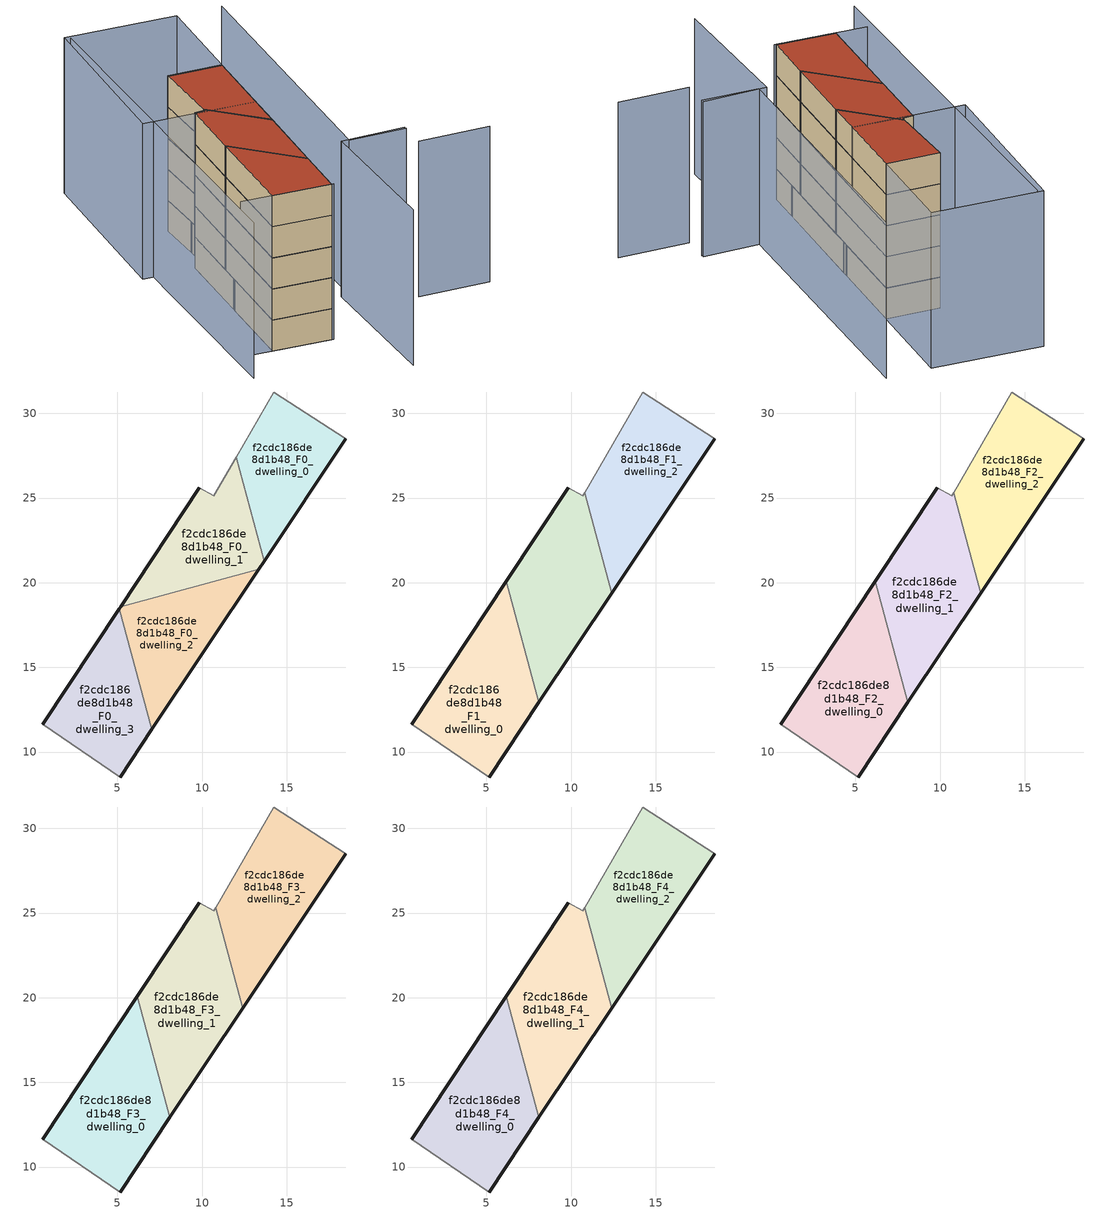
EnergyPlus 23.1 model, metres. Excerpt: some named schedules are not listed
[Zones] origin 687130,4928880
f2cdc186de8d1b48_F0_dwelling_0
 floor ground (EU_floor_Construction): 13.67,21.27 18.48,28.49 14.23,31.26 12.01,27.4 z0
 wall outside (EU_wall_Construction): 18.48,28.49 13.67,21.27 z0:3
 wall to f2cdc186de8d1b48_F0_dwelling_1 (EU_wall_Construction): 13.67,21.27 12.01,27.4 z0:3
 wall adiabatic (EU_wall_Construction): 12.01,27.4 14.23,31.26 18.48,28.49 z0:3
f2cdc186de8d1b48_F0_dwelling_1
 floor ground (EU_floor_Construction): 13.35,20.79 13.67,21.27 12.01,27.4 10.69,25.12 9.82,25.62 5.19,18.59 z0
 wall outside (EU_wall_Construction): 13.67,21.27 13.35,20.79 / 5.19,18.59 9.82,25.62 z0:3
 wall adiabatic (EU_wall_Construction): 9.82,25.62 10.69,25.12 12.01,27.4 z0:3
 wall to f2cdc186de8d1b48_F0_dwelling_2 (EU_wall_Construction): 13.35,20.79 5.19,18.59 z0:3
f2cdc186de8d1b48_F0_dwelling_2
 floor ground (EU_floor_Construction): 7.04,11.33 13.35,20.79 5.19,18.59 5.11,18.47 z0
 wall outside (EU_wall_Construction): 13.35,20.79 7.04,11.33 / 5.11,18.47 5.19,18.59 z0:3
 wall to f2cdc186de8d1b48_F0_dwelling_3 (EU_wall_Construction): 7.04,11.33 5.11,18.47 z0:3
 ceiling adiabatic (EU_roof_Construction): 13.35,20.79 7.04,11.33 5.11,18.47 5.19,18.59 6.48,18.94 8.1,12.93 z3
f2cdc186de8d1b48_F0_dwelling_3
 floor ground (EU_floor_Construction): 5.17,8.53 7.04,11.33 5.11,18.47 0.59,11.63 z0
 wall outside (EU_wall_Construction): 7.04,11.33 5.17,8.53 / 0.59,11.63 5.11,18.47 z0:3
 wall adiabatic (EU_wall_Construction): 5.17,8.53 0.59,11.63 z0:3
f2cdc186de8d1b48_F1_dwelling_0
 floor to f2cdc186de8d1b48_F0_dwelling_3 (EU_floor_Construction): 5.17,8.53 7.04,11.33 5.11,18.47 0.59,11.63 z3
 floor to f2cdc186de8d1b48_F0_dwelling_1 (EU_floor_Construction): 6.48,18.94 6.17,20.08 5.19,18.59 z3
 floor adiabatic (EU_floor_Construction): 7.04,11.33 8.1,12.93 6.17,20.08 6.48,18.94 5.19,18.59 5.11,18.47 z3
 wall outside (EU_wall_Construction): 8.1,12.93 5.17,8.53 / 0.59,11.63 6.17,20.08 z3:6
 wall adiabatic (EU_wall_Construction): 5.17,8.53 0.59,11.63 z3:6
 wall to f2cdc186de8d1b48_F1_dwelling_1 (EU_wall_Construction): 6.17,20.08 8.1,12.93 z3:6
f2cdc186de8d1b48_F1_dwelling_1
 floor to f2cdc186de8d1b48_F0_dwelling_1 (EU_floor_Construction): 12.11,20.46 10.81,25.31 10.69,25.12 9.82,25.62 6.17,20.08 6.48,18.94 z3
 floor to f2cdc186de8d1b48_F0_dwelling_2 (EU_floor_Construction): 8.1,12.93 12.41,19.38 12.11,20.46 6.48,18.94 z3
 wall outside (EU_wall_Construction): 6.17,20.08 9.82,25.62 / 12.41,19.38 8.1,12.93 z3:6
 wall adiabatic (EU_wall_Construction): 9.82,25.62 10.69,25.12 10.81,25.31 z3:6
 wall to f2cdc186de8d1b48_F1_dwelling_2 (EU_wall_Construction): 10.81,25.31 12.41,19.38 z3:6
f2cdc186de8d1b48_F1_dwelling_2
 floor to f2cdc186de8d1b48_F0_dwelling_0 (EU_floor_Construction): 13.67,21.27 18.48,28.49 14.23,31.26 12.01,27.4 z3
 floor to f2cdc186de8d1b48_F0_dwelling_1 (EU_floor_Construction): 13.35,20.79 13.67,21.27 12.01,27.4 10.81,25.31 12.11,20.46 z3
 floor to f2cdc186de8d1b48_F0_dwelling_2 (EU_floor_Construction): 12.41,19.38 13.35,20.79 12.11,20.46 z3
 wall outside (EU_wall_Construction): 18.48,28.49 12.41,19.38 z3:6
 wall adiabatic (EU_wall_Construction): 10.81,25.31 14.23,31.26 18.48,28.49 z3:6
f2cdc186de8d1b48_F2_dwelling_0
 floor to f2cdc186de8d1b48_F1_dwelling_0 (EU_floor_Construction): 5.17,8.53 8.1,12.93 6.17,20.08 0.59,11.63 z6
 wall outside (EU_wall_Construction): 8.1,12.93 5.17,8.53 / 0.59,11.63 6.17,20.08 z6:9
 wall adiabatic (EU_wall_Construction): 5.17,8.53 0.59,11.63 z6:9
 wall to f2cdc186de8d1b48_F2_dwelling_1 (EU_wall_Construction): 6.17,20.08 8.1,12.93 z6:9
f2cdc186de8d1b48_F2_dwelling_1
 floor to f2cdc186de8d1b48_F1_dwelling_1 (EU_floor_Construction): 8.1,12.93 12.41,19.38 10.81,25.31 10.69,25.12 9.82,25.62 6.17,20.08 z6
 wall outside (EU_wall_Construction): 6.17,20.08 9.82,25.62 / 12.41,19.38 8.1,12.93 z6:9
 wall adiabatic (EU_wall_Construction): 9.82,25.62 10.69,25.12 10.81,25.31 z6:9
 wall to f2cdc186de8d1b48_F2_dwelling_2 (EU_wall_Construction): 10.81,25.31 12.41,19.38 z6:9
f2cdc186de8d1b48_F2_dwelling_2
 floor to f2cdc186de8d1b48_F1_dwelling_2 (EU_floor_Construction): 12.41,19.38 18.48,28.49 14.23,31.26 10.81,25.31 z6
 wall outside (EU_wall_Construction): 18.48,28.49 12.41,19.38 z6:9
 wall adiabatic (EU_wall_Construction): 10.81,25.31 14.23,31.26 18.48,28.49 z6:9
f2cdc186de8d1b48_F3_dwelling_0
 floor to f2cdc186de8d1b48_F2_dwelling_0 (EU_floor_Construction): 5.17,8.53 8.1,12.93 6.17,20.08 0.59,11.63 z9
 wall outside (EU_wall_Construction): 8.1,12.93 5.17,8.53 / 0.59,11.63 6.17,20.08 z9:12
 wall adiabatic (EU_wall_Construction): 5.17,8.53 0.59,11.63 z9:12
 wall to f2cdc186de8d1b48_F3_dwelling_1 (EU_wall_Construction): 6.17,20.08 8.1,12.93 z9:12
f2cdc186de8d1b48_F3_dwelling_1
 floor to f2cdc186de8d1b48_F2_dwelling_1 (EU_floor_Construction): 8.1,12.93 12.41,19.38 10.81,25.31 10.69,25.12 9.82,25.62 6.17,20.08 z9
 wall outside (EU_wall_Construction): 6.17,20.08 9.82,25.62 / 12.41,19.38 8.1,12.93 z9:12
 wall adiabatic (EU_wall_Construction): 9.82,25.62 10.69,25.12 10.81,25.31 z9:12
 wall to f2cdc186de8d1b48_F3_dwelling_2 (EU_wall_Construction): 10.81,25.31 12.41,19.38 z9:12
f2cdc186de8d1b48_F3_dwelling_2
 floor to f2cdc186de8d1b48_F2_dwelling_2 (EU_floor_Construction): 12.41,19.38 18.48,28.49 14.23,31.26 10.81,25.31 z9
 wall outside (EU_wall_Construction): 18.48,28.49 12.41,19.38 z9:12
 wall adiabatic (EU_wall_Construction): 10.81,25.31 14.23,31.26 18.48,28.49 z9:12
f2cdc186de8d1b48_F4_dwelling_0
 floor to f2cdc186de8d1b48_F3_dwelling_0 (EU_floor_Construction): 5.17,8.53 8.1,12.93 6.17,20.08 0.59,11.63 z12
 wall outside (EU_wall_Construction): 8.1,12.93 5.17,8.53 / 0.59,11.63 6.17,20.08 z12:15
 wall adiabatic (EU_wall_Construction): 5.17,8.53 0.59,11.63 z12:15
 wall to f2cdc186de8d1b48_F4_dwelling_1 (EU_wall_Construction): 6.17,20.08 8.1,12.93 z12:15
 roof outside (EU_roof_Construction): 6.17,20.08 8.1,12.93 5.17,8.53 0.59,11.63 z15
f2cdc186de8d1b48_F4_dwelling_1
 floor to f2cdc186de8d1b48_F3_dwelling_1 (EU_floor_Construction): 8.1,12.93 12.41,19.38 10.81,25.31 10.69,25.12 9.82,25.62 6.17,20.08 z12
 wall outside (EU_wall_Construction): 6.17,20.08 9.82,25.62 / 12.41,19.38 8.1,12.93 z12:15
 wall adiabatic (EU_wall_Construction): 9.82,25.62 10.69,25.12 10.81,25.31 z12:15
 wall to f2cdc186de8d1b48_F4_dwelling_2 (EU_wall_Construction): 10.81,25.31 12.41,19.38 z12:15
 roof outside (EU_roof_Construction): 10.81,25.31 12.41,19.38 8.1,12.93 6.17,20.08 9.82,25.62 10.69,25.12 z15
f2cdc186de8d1b48_F4_dwelling_2
 floor to f2cdc186de8d1b48_F3_dwelling_2 (EU_floor_Construction): 12.41,19.38 18.48,28.49 14.23,31.26 10.81,25.31 z12
 wall outside (EU_wall_Construction): 18.48,28.49 12.41,19.38 z12:15
 wall adiabatic (EU_wall_Construction): 10.81,25.31 14.23,31.26 18.48,28.49 z12:15
 roof outside (EU_roof_Construction): 18.48,28.49 12.41,19.38 10.81,25.31 14.23,31.26 z15
shading: 21.54,3.09 15.9,6.68 / 17.29,8.87 12.83,11.77 / 12.83,11.77 27.57,34.46 / -1.78,13.32 5.31,8.43 / 5.03,0.12 12.22,12.21 / 12.22,12.21 17.44,9.1 / 15.5,42 -4.4,10.25 / 23.96,36.69 14.39,22.37 / 14.39,22.37 5.68,28.19 / 5.68,28.19 15.25,42.51 / 15.25,42.51 23.96,36.69 z0:15
[Building]
EU S2 Campaign: North Axis=0; Terrain=City; Solar Distribution=FullExterior
[Site:Location]
Bologna: Latitude=44.5; Longitude=11.25; Time Zone=1; Elevation=37
[SizingPeriod:WeatherFileDays]
AnnualSizingPeriod: Begin Month=1; Begin Day of Month=1; End Month=12; End Day of Month=31; Day of Week for Start Day=Monday; Use Weather File Daylight Saving Period=No; Use Weather File Rain and Snow Indicators=No
[MATERIAL]
EU_InternalMass_Material: Roughness=MediumRough; Thickness=0.1; Conductivity=1; Density=1800; Specific Heat=900; Thermal Absorptance=0.9; Solar Absorptance=0.7; Visible Absorptance=0.7
[MATERIAL:NOMASS] Roughness=MediumRough; Thermal Absorptance=0.9; Solar Absorptance=0.7; Visible Absorptance=0.7
Name | Thermal Resistance
EU_wall_NoMass | 0.905828
EU_roof_NoMass | 0.37593
EU_floor_NoMass | 0.67114
[CONSTRUCTION]
EU_wall_Construction: EU_wall_NoMass
EU_roof_Construction: EU_roof_NoMass
EU_floor_Construction: EU_floor_NoMass
EU_InternalMass_Construction: EU_InternalMass_Material
[ZONE] Type=1; Multiplier=1; Ceiling Height=autocalculate; Floor Area=autocalculate; Part of Total Floor Area=Yes
Name | Volume
f2cdc186de8d1b48_F0_dwelling_0 | 96.0886
f2cdc186de8d1b48_F1_dwelling_0; f2cdc186de8d1b48_F2_dwelling_0; f2cdc186de8d1b48_F3_dwelling_0; f2cdc186de8d1b48_F4_dwelling_0 | 128.121
f2cdc186de8d1b48_F0_dwelling_1 | 96.0981
f2cdc186de8d1b48_F1_dwelling_1; f2cdc186de8d1b48_F2_dwelling_1; f2cdc186de8d1b48_F3_dwelling_1; f2cdc186de8d1b48_F4_dwelling_1 | 128.106
f2cdc186de8d1b48_F0_dwelling_2 | 96.0974
f2cdc186de8d1b48_F1_dwelling_2; f2cdc186de8d1b48_F2_dwelling_2; f2cdc186de8d1b48_F3_dwelling_2; f2cdc186de8d1b48_F4_dwelling_2 | 128.12
f2cdc186de8d1b48_F0_dwelling_3 | 96.085
[INTERNALMASS] Construction=EU_InternalMass_Construction
Name | Zone or ZoneList | Surface Area
f2cdc186de8d1b48_F0_dwelling_0_EU_InternalMass | f2cdc186de8d1b48_F0_dwelling_0 | 32.029
f2cdc186de8d1b48_F0_dwelling_1_EU_InternalMass | f2cdc186de8d1b48_F0_dwelling_1 | 32.0332
f2cdc186de8d1b48_F0_dwelling_2_EU_InternalMass | f2cdc186de8d1b48_F0_dwelling_2 | 32.0304
f2cdc186de8d1b48_F0_dwelling_3_EU_InternalMass | f2cdc186de8d1b48_F0_dwelling_3 | 32.0307
f2cdc186de8d1b48_F1_dwelling_0_EU_InternalMass | f2cdc186de8d1b48_F1_dwelling_0 | 42.707
f2cdc186de8d1b48_F1_dwelling_1_EU_InternalMass | f2cdc186de8d1b48_F1_dwelling_1 | 42.7019
f2cdc186de8d1b48_F1_dwelling_2_EU_InternalMass | f2cdc186de8d1b48_F1_dwelling_2 | 42.7063
f2cdc186de8d1b48_F2_dwelling_0_EU_InternalMass | f2cdc186de8d1b48_F2_dwelling_0 | 42.707
f2cdc186de8d1b48_F2_dwelling_1_EU_InternalMass | f2cdc186de8d1b48_F2_dwelling_1 | 42.7019
f2cdc186de8d1b48_F2_dwelling_2_EU_InternalMass | f2cdc186de8d1b48_F2_dwelling_2 | 42.7063
f2cdc186de8d1b48_F3_dwelling_0_EU_InternalMass | f2cdc186de8d1b48_F3_dwelling_0 | 42.707
f2cdc186de8d1b48_F3_dwelling_1_EU_InternalMass | f2cdc186de8d1b48_F3_dwelling_1 | 42.7019
f2cdc186de8d1b48_F3_dwelling_2_EU_InternalMass | f2cdc186de8d1b48_F3_dwelling_2 | 42.7063
f2cdc186de8d1b48_F4_dwelling_0_EU_InternalMass | f2cdc186de8d1b48_F4_dwelling_0 | 42.707
f2cdc186de8d1b48_F4_dwelling_1_EU_InternalMass | f2cdc186de8d1b48_F4_dwelling_1 | 42.7019
f2cdc186de8d1b48_F4_dwelling_2_EU_InternalMass | f2cdc186de8d1b48_F4_dwelling_2 | 42.7063
[OTHEREQUIPMENT] Fuel Type=Electricity; Design Level Calculation Method=Watts/Area; Power per Zone Floor Area=1; Fraction Latent=0; Fraction Radiant=0; Fraction Lost=0; Carbon Dioxide Generation Rate=0; EndUse Subcategory=EU_Step8_InternalGains
Name | Zone or ZoneList or Space or SpaceList | Schedule
EU_Step8_InternalGain_f2cdc186de8d1b48_F0_dwelling_0_f000 | f2cdc186de8d1b48_F0_dwelling_0 | EU_Step8_GainSchedule_f2cdc186de8d1b48_F0_dwelling_0_f000
EU_Step8_InternalGain_f2cdc186de8d1b48_F0_dwelling_1_f000 | f2cdc186de8d1b48_F0_dwelling_1 | EU_Step8_GainSchedule_f2cdc186de8d1b48_F0_dwelling_1_f000
EU_Step8_InternalGain_f2cdc186de8d1b48_F0_dwelling_2_f000 | f2cdc186de8d1b48_F0_dwelling_2 | EU_Step8_GainSchedule_f2cdc186de8d1b48_F0_dwelling_2_f000
EU_Step8_InternalGain_f2cdc186de8d1b48_F0_dwelling_3_f000 | f2cdc186de8d1b48_F0_dwelling_3 | EU_Step8_GainSchedule_f2cdc186de8d1b48_F0_dwelling_3_f000
EU_Step8_InternalGain_f2cdc186de8d1b48_F1_dwelling_0_f000 | f2cdc186de8d1b48_F1_dwelling_0 | EU_Step8_GainSchedule_f2cdc186de8d1b48_F1_dwelling_0_f000
EU_Step8_InternalGain_f2cdc186de8d1b48_F1_dwelling_1_f000 | f2cdc186de8d1b48_F1_dwelling_1 | EU_Step8_GainSchedule_f2cdc186de8d1b48_F1_dwelling_1_f000
EU_Step8_InternalGain_f2cdc186de8d1b48_F1_dwelling_2_f000 | f2cdc186de8d1b48_F1_dwelling_2 | EU_Step8_GainSchedule_f2cdc186de8d1b48_F1_dwelling_2_f000
EU_Step8_InternalGain_f2cdc186de8d1b48_F2_dwelling_0_f000 | f2cdc186de8d1b48_F2_dwelling_0 | EU_Step8_GainSchedule_f2cdc186de8d1b48_F2_dwelling_0_f000
EU_Step8_InternalGain_f2cdc186de8d1b48_F2_dwelling_1_f000 | f2cdc186de8d1b48_F2_dwelling_1 | EU_Step8_GainSchedule_f2cdc186de8d1b48_F2_dwelling_1_f000
EU_Step8_InternalGain_f2cdc186de8d1b48_F2_dwelling_2_f000 | f2cdc186de8d1b48_F2_dwelling_2 | EU_Step8_GainSchedule_f2cdc186de8d1b48_F2_dwelling_2_f000
EU_Step8_InternalGain_f2cdc186de8d1b48_F3_dwelling_0_f000 | f2cdc186de8d1b48_F3_dwelling_0 | EU_Step8_GainSchedule_f2cdc186de8d1b48_F3_dwelling_0_f000
EU_Step8_InternalGain_f2cdc186de8d1b48_F3_dwelling_1_f000 | f2cdc186de8d1b48_F3_dwelling_1 | EU_Step8_GainSchedule_f2cdc186de8d1b48_F3_dwelling_1_f000
EU_Step8_InternalGain_f2cdc186de8d1b48_F3_dwelling_2_f000 | f2cdc186de8d1b48_F3_dwelling_2 | EU_Step8_GainSchedule_f2cdc186de8d1b48_F3_dwelling_2_f000
EU_Step8_InternalGain_f2cdc186de8d1b48_F4_dwelling_0_f000 | f2cdc186de8d1b48_F4_dwelling_0 | EU_Step8_GainSchedule_f2cdc186de8d1b48_F4_dwelling_0_f000
EU_Step8_InternalGain_f2cdc186de8d1b48_F4_dwelling_1_f000 | f2cdc186de8d1b48_F4_dwelling_1 | EU_Step8_GainSchedule_f2cdc186de8d1b48_F4_dwelling_1_f000
EU_Step8_InternalGain_f2cdc186de8d1b48_F4_dwelling_2_f000 | f2cdc186de8d1b48_F4_dwelling_2 | EU_Step8_GainSchedule_f2cdc186de8d1b48_F4_dwelling_2_f000
[ZONEVENTILATION:DESIGNFLOWRATE] Schedule=EU_AlwaysOn; Design Flow Rate Calculation Method=AirChanges/Hour; Air Changes per Hour=0.73129; Ventilation Type=Natural; Fan Pressure Rise=0; Fan Total Efficiency=1; Constant Term Coefficient=1; Temperature Term Coefficient=0; Velocity Term Coefficient=0; Velocity Squared Term Coefficient=0; Minimum Indoor Temperature=-100; Maximum Indoor Temperature=100; Delta Temperature=-100; Minimum Outdoor Temperature=-100; Maximum Outdoor Temperature=100; Maximum Wind Speed=40
Name | Zone or ZoneList or Space or SpaceList
EU_ConstantAir_f2cdc186de8d1b48_F0_dwelling_0 | f2cdc186de8d1b48_F0_dwelling_0
EU_ConstantAir_f2cdc186de8d1b48_F0_dwelling_1 | f2cdc186de8d1b48_F0_dwelling_1
EU_ConstantAir_f2cdc186de8d1b48_F0_dwelling_2 | f2cdc186de8d1b48_F0_dwelling_2
EU_ConstantAir_f2cdc186de8d1b48_F0_dwelling_3 | f2cdc186de8d1b48_F0_dwelling_3
EU_ConstantAir_f2cdc186de8d1b48_F1_dwelling_0 | f2cdc186de8d1b48_F1_dwelling_0
EU_ConstantAir_f2cdc186de8d1b48_F1_dwelling_1 | f2cdc186de8d1b48_F1_dwelling_1
EU_ConstantAir_f2cdc186de8d1b48_F1_dwelling_2 | f2cdc186de8d1b48_F1_dwelling_2
EU_ConstantAir_f2cdc186de8d1b48_F2_dwelling_0 | f2cdc186de8d1b48_F2_dwelling_0
EU_ConstantAir_f2cdc186de8d1b48_F2_dwelling_1 | f2cdc186de8d1b48_F2_dwelling_1
EU_ConstantAir_f2cdc186de8d1b48_F2_dwelling_2 | f2cdc186de8d1b48_F2_dwelling_2
EU_ConstantAir_f2cdc186de8d1b48_F3_dwelling_0 | f2cdc186de8d1b48_F3_dwelling_0
EU_ConstantAir_f2cdc186de8d1b48_F3_dwelling_1 | f2cdc186de8d1b48_F3_dwelling_1
EU_ConstantAir_f2cdc186de8d1b48_F3_dwelling_2 | f2cdc186de8d1b48_F3_dwelling_2
EU_ConstantAir_f2cdc186de8d1b48_F4_dwelling_0 | f2cdc186de8d1b48_F4_dwelling_0
EU_ConstantAir_f2cdc186de8d1b48_F4_dwelling_1 | f2cdc186de8d1b48_F4_dwelling_1
EU_ConstantAir_f2cdc186de8d1b48_F4_dwelling_2 | f2cdc186de8d1b48_F4_dwelling_2
[HVACTEMPLATE:THERMOSTAT] Constant Heating Setpoint=20; Constant Cooling Setpoint=50
EU_HeatOnly_f2cdc186de8d1b48_F0_dwelling_0; EU_HeatOnly_f2cdc186de8d1b48_F0_dwelling_1; EU_HeatOnly_f2cdc186de8d1b48_F0_dwelling_2; EU_HeatOnly_f2cdc186de8d1b48_F0_dwelling_3; EU_HeatOnly_f2cdc186de8d1b48_F1_dwelling_0; EU_HeatOnly_f2cdc186de8d1b48_F1_dwelling_1; EU_HeatOnly_f2cdc186de8d1b48_F1_dwelling_2; EU_HeatOnly_f2cdc186de8d1b48_F2_dwelling_0; EU_HeatOnly_f2cdc186de8d1b48_F2_dwelling_1; EU_HeatOnly_f2cdc186de8d1b48_F2_dwelling_2; EU_HeatOnly_f2cdc186de8d1b48_F3_dwelling_0; EU_HeatOnly_f2cdc186de8d1b48_F3_dwelling_1; EU_HeatOnly_f2cdc186de8d1b48_F3_dwelling_2; EU_HeatOnly_f2cdc186de8d1b48_F4_dwelling_0; EU_HeatOnly_f2cdc186de8d1b48_F4_dwelling_1; EU_HeatOnly_f2cdc186de8d1b48_F4_dwelling_2
[HVACTEMPLATE:ZONE:IDEALLOADSAIRSYSTEM] System Availability Schedule=EU_AlwaysOn; Maximum Heating Supply Air Temperature=50; Minimum Cooling Supply Air Temperature=13; Maximum Heating Supply Air Humidity Ratio=0.0156; Minimum Cooling Supply Air Humidity Ratio=0.0077; Heating Limit=NoLimit; Cooling Limit=NoLimit; Heating Availability Schedule=EU_AlwaysOn; Cooling Availability Schedule=EU_CoolingOff; Dehumidification Control Type=ConstantSensibleHeatRatio; Cooling Sensible Heat Ratio=0.7; Dehumidification Setpoint=60; Humidification Control Type=None; Humidification Setpoint=30; Outdoor Air Method=None; Outdoor Air Flow Rate per Person=0.00944; Outdoor Air Flow Rate per Zone Floor Area=0; Outdoor Air Flow Rate per Zone=0; Demand Controlled Ventilation Type=None; Outdoor Air Economizer Type=NoEconomizer; Heat Recovery Type=None; Sensible Heat Recovery Effectiveness=0.7; Latent Heat Recovery Effectiveness=0.65
Name | Template Thermostat
f2cdc186de8d1b48_F0_dwelling_0 | EU_HeatOnly_f2cdc186de8d1b48_F0_dwelling_0
f2cdc186de8d1b48_F0_dwelling_1 | EU_HeatOnly_f2cdc186de8d1b48_F0_dwelling_1
f2cdc186de8d1b48_F0_dwelling_2 | EU_HeatOnly_f2cdc186de8d1b48_F0_dwelling_2
f2cdc186de8d1b48_F0_dwelling_3 | EU_HeatOnly_f2cdc186de8d1b48_F0_dwelling_3
f2cdc186de8d1b48_F1_dwelling_0 | EU_HeatOnly_f2cdc186de8d1b48_F1_dwelling_0
f2cdc186de8d1b48_F1_dwelling_1 | EU_HeatOnly_f2cdc186de8d1b48_F1_dwelling_1
f2cdc186de8d1b48_F1_dwelling_2 | EU_HeatOnly_f2cdc186de8d1b48_F1_dwelling_2
f2cdc186de8d1b48_F2_dwelling_0 | EU_HeatOnly_f2cdc186de8d1b48_F2_dwelling_0
f2cdc186de8d1b48_F2_dwelling_1 | EU_HeatOnly_f2cdc186de8d1b48_F2_dwelling_1
f2cdc186de8d1b48_F2_dwelling_2 | EU_HeatOnly_f2cdc186de8d1b48_F2_dwelling_2
f2cdc186de8d1b48_F3_dwelling_0 | EU_HeatOnly_f2cdc186de8d1b48_F3_dwelling_0
f2cdc186de8d1b48_F3_dwelling_1 | EU_HeatOnly_f2cdc186de8d1b48_F3_dwelling_1
